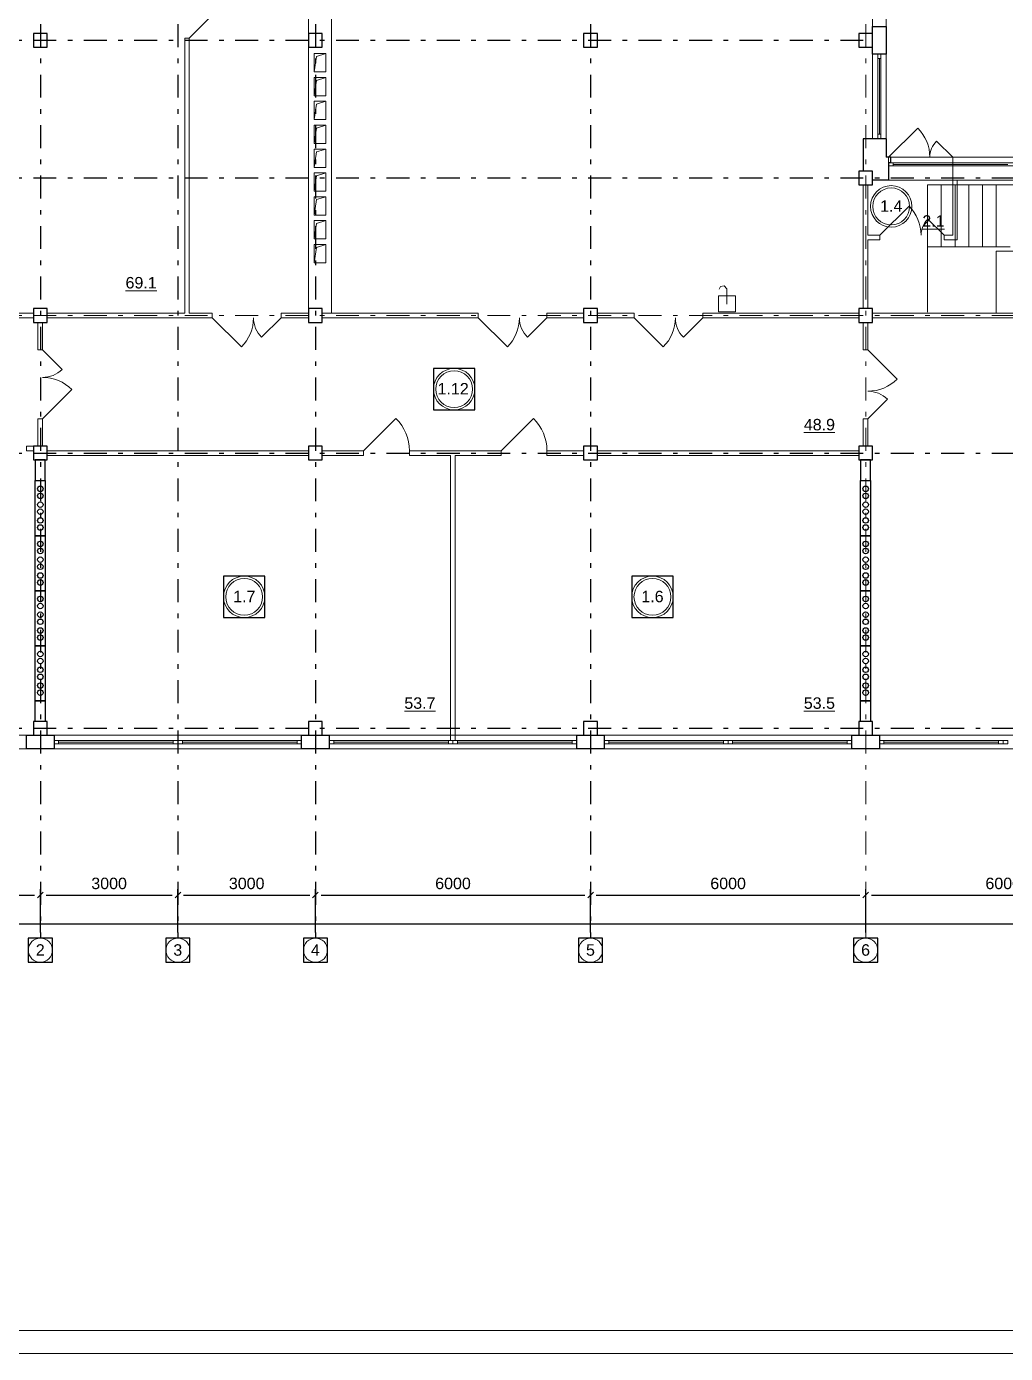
# Model space of a CAD drawing. Header units: metres. Extents: x -5 to 574, y -5 to 79.
# Drawn here: x 302.54 to 323.89, y 0 to 28.93 of the extents above; entities that cross this region are included whole.
import ezdxf
from ezdxf.enums import TextEntityAlignment as Align

# ---------------------------------------------------------------- set-up
doc = ezdxf.new("R2010")
doc.units = ezdxf.units.M
doc.header["$MEASUREMENT"] = 0
doc.linetypes.add('( Dashdot )', pattern=[1.001, 0.5, -0.25, 0.001, -0.25])
doc.linetypes.add('DGN Style 3', pattern=[9.681301, 6.915215, -2.766086])
doc.layers.get('DEFPOINTS').update_dxf_attribs({"lineweight": 0})
doc.layers.add('Level 50', color=7, linetype='Continuous', lineweight=0)
doc.layers.add('YOLO_TABLE', color=1, linetype='Continuous')
doc.styles.add('Standard_0', font='arial.ttf')
doc.styles.add('Style-Arial', font='arial.ttf')
doc.dimstyles.get("Standard").update_dxf_attribs({"dimtxt": 0.00018, "dimasz": 0.00018, "dimexe": 0.0002, "dimexo": 0.0625, "dimgap": 9e-05, "dimtad": 0, "dimtih": 1, "dimtoh": 1, "dimdec": 4, "dimlfac": 1000, "dimzin": 0, "dimdsep": 46, "dimtxsty": 'Standard_0', "dimcen": 9e-05, "dimadec": 0, "dimazin": 0, "dimtfac": 1, "dimtdec": 4, "dimtofl": 0, "dimtmove": 0, "dimatfit": 0, "dimfxl": 0.01, "dimfxlon": 1, "dimtolj": 1, "dimtzin": 0, "dimarcsym": 0})

# ---------------------------------------------------------------- blocks, each defined once
blk = doc.blocks.new('*U29')
at = {"color": 7, "linetype": 'Continuous', "lineweight": 0, "flags": 128}
blk.add_lwpolyline([(42.05, 29.7), (42.05, -29.7), (-42.05, -29.7), (-42.05, 29.7), (42.05, 29.7)], close=True, dxfattribs=at)
at = {"layer": 'Level 50', "color": 7, "linetype": 'Continuous', "lineweight": 13}
blk.add_line((41.55, -29.2), (-41.25, -29.2), dxfattribs=at)
blk = doc.blocks.new('_Oblique-1')
at = {"color": 0, "linetype": 'ByBlock', "lineweight": -2}
blk.add_line((0.5, 0.5), (-0.5, -0.5), dxfattribs=at)
blk = doc.blocks.new('*D254')
at = {"color": 0, "linetype": 'Continuous', "lineweight": -2, "transparency": 16777216}
for p, q in [((296.837, 9.181), (296.837, 9.491)), ((296.962, 9.366), (362.712, 9.366)), ((362.837, 9.181), (362.837, 9.491))]:
    blk.add_line(p, q, dxfattribs=at)
at = {"layer": 'DEFPOINTS', "color": 0, "linetype": 'Continuous', "lineweight": 0, "transparency": 16777216}
for p in [(362.837, 9.366), (296.837, 9.056), (362.837, 9.056)]:
    blk.add_point(p, dxfattribs=at)
at = {"color": 0, "linetype": 'Continuous', "lineweight": -2, "transparency": 16777216, "xscale": 0.125, "yscale": 0.125, "zscale": 0.125, "rotation": 180}
blk.add_blockref('_Oblique-1', (296.837, 9.366), dxfattribs=at)
at = {"color": 0, "linetype": 'Continuous', "lineweight": -2, "transparency": 16777216, "xscale": 0.125, "yscale": 0.125, "zscale": 0.125}
blk.add_blockref('_Oblique-1', (362.837, 9.366), dxfattribs=at)
at = {"color": 0, "linetype": 'Continuous', "lineweight": 0, "transparency": 16777216, "insert": (329.837, 9.619), "char_height": 0.25, "attachment_point": 5, "style": 'Style-Arial'}
blk.add_mtext('\\A1;66000', dxfattribs=at)
blk = doc.blocks.new('*D259')
at = {"color": 0, "linetype": 'Continuous', "lineweight": -2, "transparency": 16777216}
for p, q in [((296.837, 9.181), (296.837, 10.119)), ((296.962, 9.994), (302.712, 9.994)), ((302.837, 9.181), (302.837, 10.119))]:
    blk.add_line(p, q, dxfattribs=at)
at = {"layer": 'DEFPOINTS', "color": 0, "linetype": 'Continuous', "lineweight": 0, "transparency": 16777216}
for p in [(302.837, 9.994), (296.837, 9.056), (302.837, 9.056)]:
    blk.add_point(p, dxfattribs=at)
at = {"color": 0, "linetype": 'Continuous', "lineweight": -2, "transparency": 16777216, "xscale": 0.125, "yscale": 0.125, "zscale": 0.125, "rotation": 180}
blk.add_blockref('_Oblique-1', (296.837, 9.994), dxfattribs=at)
at = {"color": 0, "linetype": 'Continuous', "lineweight": -2, "transparency": 16777216, "xscale": 0.125, "yscale": 0.125, "zscale": 0.125}
blk.add_blockref('_Oblique-1', (302.837, 9.994), dxfattribs=at)
at = {"color": 0, "linetype": 'Continuous', "lineweight": 0, "transparency": 16777216, "insert": (299.837, 10.246), "char_height": 0.25, "attachment_point": 5, "style": 'Style-Arial'}
blk.add_mtext('\\A1;6000', dxfattribs=at)
blk = doc.blocks.new('*D601')
at = {"color": 0, "linetype": 'Continuous', "lineweight": -2, "transparency": 16777216}
for p, q in [((302.837, 9.181), (302.837, 10.119)), ((302.962, 9.994), (305.712, 9.994)), ((305.837, 9.181), (305.837, 10.119))]:
    blk.add_line(p, q, dxfattribs=at)
at = {"layer": 'DEFPOINTS', "color": 0, "linetype": 'Continuous', "lineweight": 0, "transparency": 16777216}
for p in [(305.837, 9.994), (302.837, 9.056), (305.837, 9.056)]:
    blk.add_point(p, dxfattribs=at)
at = {"color": 0, "linetype": 'Continuous', "lineweight": -2, "transparency": 16777216, "xscale": 0.125, "yscale": 0.125, "zscale": 0.125, "rotation": 180}
blk.add_blockref('_Oblique-1', (302.837, 9.994), dxfattribs=at)
at = {"color": 0, "linetype": 'Continuous', "lineweight": -2, "transparency": 16777216, "xscale": 0.125, "yscale": 0.125, "zscale": 0.125}
blk.add_blockref('_Oblique-1', (305.837, 9.994), dxfattribs=at)
at = {"color": 0, "linetype": 'Continuous', "lineweight": 0, "transparency": 16777216, "insert": (304.337, 10.246), "char_height": 0.25, "attachment_point": 5, "style": 'Style-Arial'}
blk.add_mtext('\\A1;3000', dxfattribs=at)
blk = doc.blocks.new('*D602')
at = {"color": 0, "linetype": 'Continuous', "lineweight": -2, "transparency": 16777216}
for p, q in [((305.837, 9.181), (305.837, 10.119)), ((305.962, 9.994), (308.712, 9.994)), ((308.837, 9.181), (308.837, 10.119))]:
    blk.add_line(p, q, dxfattribs=at)
at = {"layer": 'DEFPOINTS', "color": 0, "linetype": 'Continuous', "lineweight": 0, "transparency": 16777216}
for p in [(308.837, 9.994), (305.837, 9.056), (308.837, 9.056)]:
    blk.add_point(p, dxfattribs=at)
at = {"color": 0, "linetype": 'Continuous', "lineweight": -2, "transparency": 16777216, "xscale": 0.125, "yscale": 0.125, "zscale": 0.125, "rotation": 180}
blk.add_blockref('_Oblique-1', (305.837, 9.994), dxfattribs=at)
at = {"color": 0, "linetype": 'Continuous', "lineweight": -2, "transparency": 16777216, "xscale": 0.125, "yscale": 0.125, "zscale": 0.125}
blk.add_blockref('_Oblique-1', (308.837, 9.994), dxfattribs=at)
at = {"color": 0, "linetype": 'Continuous', "lineweight": 0, "transparency": 16777216, "insert": (307.337, 10.246), "char_height": 0.25, "attachment_point": 5, "style": 'Style-Arial'}
blk.add_mtext('\\A1;3000', dxfattribs=at)
blk = doc.blocks.new('*D603')
at = {"color": 0, "linetype": 'Continuous', "lineweight": -2, "transparency": 16777216}
for p, q in [((308.837, 9.181), (308.837, 10.119)), ((308.962, 9.994), (314.712, 9.994)), ((314.837, 9.181), (314.837, 10.119))]:
    blk.add_line(p, q, dxfattribs=at)
at = {"layer": 'DEFPOINTS', "color": 0, "linetype": 'Continuous', "lineweight": 0, "transparency": 16777216}
for p in [(314.837, 9.994), (308.837, 9.056), (314.837, 9.056)]:
    blk.add_point(p, dxfattribs=at)
at = {"color": 0, "linetype": 'Continuous', "lineweight": -2, "transparency": 16777216, "xscale": 0.125, "yscale": 0.125, "zscale": 0.125, "rotation": 180}
blk.add_blockref('_Oblique-1', (308.837, 9.994), dxfattribs=at)
at = {"color": 0, "linetype": 'Continuous', "lineweight": -2, "transparency": 16777216, "xscale": 0.125, "yscale": 0.125, "zscale": 0.125}
blk.add_blockref('_Oblique-1', (314.837, 9.994), dxfattribs=at)
at = {"color": 0, "linetype": 'Continuous', "lineweight": 0, "transparency": 16777216, "insert": (311.837, 10.246), "char_height": 0.25, "attachment_point": 5, "style": 'Style-Arial'}
blk.add_mtext('\\A1;6000', dxfattribs=at)
blk = doc.blocks.new('*D604')
at = {"color": 0, "linetype": 'Continuous', "lineweight": -2, "transparency": 16777216}
for p, q in [((314.837, 9.181), (314.837, 10.119)), ((314.962, 9.994), (320.712, 9.994)), ((320.837, 9.181), (320.837, 10.119))]:
    blk.add_line(p, q, dxfattribs=at)
at = {"layer": 'DEFPOINTS', "color": 0, "linetype": 'Continuous', "lineweight": 0, "transparency": 16777216}
for p in [(320.837, 9.994), (314.837, 9.056), (320.837, 9.056)]:
    blk.add_point(p, dxfattribs=at)
at = {"color": 0, "linetype": 'Continuous', "lineweight": -2, "transparency": 16777216, "xscale": 0.125, "yscale": 0.125, "zscale": 0.125, "rotation": 180}
blk.add_blockref('_Oblique-1', (314.837, 9.994), dxfattribs=at)
at = {"color": 0, "linetype": 'Continuous', "lineweight": -2, "transparency": 16777216, "xscale": 0.125, "yscale": 0.125, "zscale": 0.125}
blk.add_blockref('_Oblique-1', (320.837, 9.994), dxfattribs=at)
at = {"color": 0, "linetype": 'Continuous', "lineweight": 0, "transparency": 16777216, "insert": (317.837, 10.246), "char_height": 0.25, "attachment_point": 5, "style": 'Style-Arial'}
blk.add_mtext('\\A1;6000', dxfattribs=at)
blk = doc.blocks.new('*D605')
at = {"color": 0, "linetype": 'Continuous', "lineweight": -2, "transparency": 16777216}
for p, q in [((320.837, 9.181), (320.837, 10.119)), ((320.962, 9.994), (326.712, 9.994)), ((326.837, 9.181), (326.837, 10.119))]:
    blk.add_line(p, q, dxfattribs=at)
at = {"layer": 'DEFPOINTS', "color": 0, "linetype": 'Continuous', "lineweight": 0, "transparency": 16777216}
for p in [(326.837, 9.994), (320.837, 9.056), (326.837, 9.056)]:
    blk.add_point(p, dxfattribs=at)
at = {"color": 0, "linetype": 'Continuous', "lineweight": -2, "transparency": 16777216, "xscale": 0.125, "yscale": 0.125, "zscale": 0.125, "rotation": 180}
blk.add_blockref('_Oblique-1', (320.837, 9.994), dxfattribs=at)
at = {"color": 0, "linetype": 'Continuous', "lineweight": -2, "transparency": 16777216, "xscale": 0.125, "yscale": 0.125, "zscale": 0.125}
blk.add_blockref('_Oblique-1', (326.837, 9.994), dxfattribs=at)
at = {"color": 0, "linetype": 'Continuous', "lineweight": 0, "transparency": 16777216, "insert": (323.837, 10.246), "char_height": 0.25, "attachment_point": 5, "style": 'Style-Arial'}
blk.add_mtext('\\A1;6000', dxfattribs=at)

msp = doc.modelspace()

# ---------------------------------------------------------------- linework, layer by layer
at = {"color": 1, "linetype": '( Dashdot )'}
for p, q in [((302.83747176, 57.57893372), (302.83747176, 9.05551876)), ((305.83747176, 57.57893372), (305.83747176, 9.05551876)), ((308.83747176, 57.57893372), (308.83747176, 9.05551876)), ((314.83747176, 57.57893372), (314.83747176, 9.05551876)), ((293.88588385, 28.62893372), (320.83747176, 28.62893372)), ((293.88588385, 25.62893372), (365.78588385, 25.62893372)), ((293.88588385, 19.62893372), (365.78588385, 19.62893372)), ((293.88588385, 13.62893372), (365.78588385, 13.62893372))]:
    msp.add_line(p, q, dxfattribs=at)
at = {"color": 1, "linetype": '( Dashdot )', "lineweight": 0}
for p, q in [((320.83747176, 57.57893372), (320.83747176, 9.05551876)), ((293.88588385, 22.62893372), (365.78588385, 22.62893372))]:
    msp.add_line(p, q, dxfattribs=at)
at = {"color": 7, "linetype": 'Continuous', "lineweight": 13}
for p, q in [((308.68588385, 37.37893372), (308.68588385, 22.47893372)), ((309.18588385, 37.37893372), (309.18588385, 22.67893372)), ((305.98588385, 28.67893372), (306.08588385, 28.67893372)), ((305.98588385, 28.67893372), (305.98588385, 22.67893372)), ((306.08588385, 28.67893372), (306.08588385, 22.67893372)), ((308.80588385, 28.33893372), (309.06588385, 28.33893372)), ((308.80588385, 28.33893372), (308.80588385, 27.93893372)), ((309.06588385, 28.33893372), (309.06588385, 27.93893372)), ((308.80588385, 27.93893372), (309.06588385, 27.93893372)), ((308.80588385, 27.81893372), (309.06588385, 27.81893372)), ((308.80588385, 27.81893372), (308.80588385, 27.41893372)), ((309.06588385, 27.81893372), (309.06588385, 27.41893372)), ((308.80588385, 27.41893372), (309.06588385, 27.41893372)), ((308.80588385, 27.29893372), (309.06588385, 27.29893372)), ((308.80588385, 27.29893372), (308.80588385, 26.89893372)), ((309.06588385, 27.29893372), (309.06588385, 26.89893372)), ((308.80588385, 26.89893372), (309.06588385, 26.89893372)), ((308.80588385, 26.77893372), (309.06588385, 26.77893372)), ((308.80588385, 26.77893372), (308.80588385, 26.37893372)), ((309.06588385, 26.77893372), (309.06588385, 26.37893372)), ((308.80588385, 26.37893372), (309.06588385, 26.37893372)), ((308.80588385, 26.25893372), (309.06588385, 26.25893372)), ((308.80588385, 26.25893372), (308.80588385, 25.85893372)), ((309.06588385, 26.25893372), (309.06588385, 25.85893372)), ((308.80588385, 25.85893372), (309.06588385, 25.85893372)), ((308.80588385, 25.73893372), (309.06588385, 25.73893372)), ((308.80588385, 25.73893372), (308.80588385, 25.33893372)), ((309.06588385, 25.73893372), (309.06588385, 25.33893372)), ((322.73588385, 25.57893372), (322.73588385, 24.37893372)), ((322.83588385, 25.57893372), (322.83588385, 24.27893372)), ((308.80588385, 25.33893372), (309.06588385, 25.33893372)), ((308.80588385, 25.21893372), (309.06588385, 25.21893372)), ((308.80588385, 25.21893372), (308.80588385, 24.81893372)), ((309.06588385, 25.21893372), (309.06588385, 24.81893372)), ((308.80588385, 24.81893372), (309.06588385, 24.81893372)), ((308.80588385, 24.69893372), (309.06588385, 24.69893372)), ((308.80588385, 24.69893372), (308.80588385, 24.29893372)), ((309.06588385, 24.69893372), (309.06588385, 24.29893372)), ((321.14588385, 24.37893372), (320.88588385, 24.37893372)), ((322.73588385, 24.37893372), (322.54588385, 24.37893372)), ((308.80588385, 24.29893372), (309.06588385, 24.29893372)), ((308.80588385, 24.17893372), (309.06588385, 24.17893372)), ((308.80588385, 24.17893372), (308.80588385, 23.77893372)), ((309.06588385, 24.17893372), (309.06588385, 23.77893372)), ((321.14588385, 24.27893372), (320.88588385, 24.27893372)), ((322.83588385, 24.27893372), (322.54588385, 24.27893372)), ((323.68588385, 22.67893372), (323.68588385, 24.02893372)), ((308.80588385, 23.77893372), (309.06588385, 23.77893372)), ((306.58588385, 22.67893372), (306.58588385, 22.57893372)), ((306.58588385, 22.57893372), (307.22227995, 21.94253762)), ((308.08588385, 22.57893372), (307.66161978, 22.15466965)), ((308.08588385, 22.67893372), (308.08588385, 22.57893372)), ((312.38588385, 22.67893372), (312.38588385, 22.57893372)), ((312.38588385, 22.57893372), (313.02227995, 21.94253762)), ((313.88588385, 22.57893372), (313.46161978, 22.15466965)), ((313.88588385, 22.67893372), (313.88588385, 22.57893372)), ((315.78588385, 22.67893372), (315.78588385, 22.57893372)), ((315.78588385, 22.57893372), (316.42227995, 21.94253762)), ((317.28588385, 22.57893372), (316.86161978, 22.15466965)), ((317.28588385, 22.67893372), (317.28588385, 22.57893372)), ((302.88588385, 21.87893372), (302.78588385, 21.87893372)), ((302.88588385, 21.87893372), (303.31014792, 21.45466965)), ((320.88588385, 21.87893372), (320.78588385, 21.87893372)), ((302.88588385, 20.37893372), (303.52227995, 21.01532982)), ((302.88588385, 20.37893372), (302.78588385, 20.37893372)), ((320.88588385, 20.37893372), (320.78588385, 20.37893372)), ((309.88588385, 19.67893372), (309.88588385, 19.57893372)), ((310.88588385, 19.67893372), (310.88588385, 19.57893372)), ((312.88588385, 19.67893372), (312.88588385, 19.57893372)), ((313.88588385, 19.67893372), (313.88588385, 19.57893372))]:
    msp.add_line(p, q, dxfattribs=at)
at = {"color": 7, "lineweight": 13}
for p, q in [((306.08588385, 28.67893372), (306.79299063, 29.3860405)), ((321.33588385, 26.07893372), (321.97227995, 26.71532982)), ((322.73588385, 26.07893372), (322.38233046, 26.43248711)), ((321.14588385, 24.37893372), (321.78227995, 25.01532982)), ((322.54588385, 24.37893372), (322.19233046, 24.73248711))]:
    msp.add_line(p, q, dxfattribs=at)
at = {"color": 7, "linetype": 'Continuous', "lineweight": 0}
for p, q in [((321.13588385, 26.57893372), (321.13588385, 28.22893372)), ((326.58588385, 26.07893372), (321.38588385, 26.07893372)), ((321.43588385, 25.92393372), (323.93588385, 25.92393372)), ((326.63588385, 25.57893372), (321.33588385, 25.57893372)), ((323.68588385, 24.80393372), (323.68588385, 25.47893372)), ((305.73588385, 13.32893372), (303.23591457, 13.32673921)), ((308.43588385, 13.32893372), (305.93588385, 13.32893372)), ((311.73588385, 13.32893372), (309.23591457, 13.32673921)), ((314.43588385, 13.32893372), (311.93588385, 13.32893372)), ((317.73588385, 13.32893372), (315.23591457, 13.32673921)), ((320.43588385, 13.32893372), (317.93588385, 13.32893372)), ((323.73588385, 13.32893372), (321.23591457, 13.32673921))]:
    msp.add_line(p, q, dxfattribs=at)
at = {"color": 7, "linetype": 'Continuous', "lineweight": 30}
for p, q in [((321.28588385, 26.47893372), (320.78588385, 26.47893372)), ((320.78588385, 26.47893372), (320.78588385, 25.77893372)), ((321.28588385, 26.47893372), (321.28588385, 26.07893372)), ((321.38588385, 26.07893372), (321.28588385, 26.07893372)), ((321.38588385, 25.95893372), (321.38588385, 26.07893372)), ((321.33588385, 25.95893372), (321.33588385, 25.57893372)), ((321.38588385, 25.95893372), (321.33588385, 25.95893372)), ((321.33588385, 25.57893372), (320.98588385, 25.57893372))]:
    msp.add_line(p, q, dxfattribs=at)
at = {"color": 7, "linetype": 'DGN Style 3', "lineweight": 0}
for p, q in [((321.33588385, 25.57893372), (321.33588385, 26.07893372)), ((322.73588385, 25.57893372), (322.73588385, 26.07893372)), ((322.18588385, 22.69893372), (322.18588385, 25.47893372)), ((323.38588385, 25.47893372), (322.18588385, 25.47893372)), ((322.48588385, 24.12893372), (322.48588385, 25.47893372)), ((322.78588385, 24.12893372), (322.78588385, 25.47893372)), ((323.08588385, 24.12893372), (323.08588385, 25.47893372)), ((323.38588385, 24.12893372), (323.38588385, 25.47893372)), ((323.68588385, 24.80393372), (323.68588385, 24.12893372)), ((323.98588385, 24.12893372), (322.18588385, 24.12893372))]:
    msp.add_line(p, q, dxfattribs=at)
at = {"color": 7, "linetype": 'Continuous', "lineweight": 13, "extrusion": (0, 0, -1)}
for p, q in [((320.88588385, 21.87893372), (321.52227995, 21.24253762)), ((320.88588385, 20.37893372), (321.31014792, 20.80319779))]:
    msp.add_line(p, q, dxfattribs=at)
at = {"color": 7, "lineweight": 13, "extrusion": (0, 0, -1)}
for p, q in [((309.88588385, 19.67893372), (310.59299063, 20.3860405)), ((312.88588385, 19.67893372), (313.59299063, 20.3860405))]:
    msp.add_line(p, q, dxfattribs=at)
at = {"color": 7, "linetype": 'Continuous', "lineweight": 0, "flags": 128}
for points in [[(320.98588385, 28.92893372), (320.98588385, 34.32893372), (321.28588385, 34.32893372), (321.28588385, 28.92893372), (320.98588385, 28.92893372)], [(321.28588385, 28.32893372), (321.28588385, 26.47893372), (320.98588385, 26.47893372), (320.98588385, 28.32893372), (321.28588385, 28.32893372)], [(321.10088385, 28.22893372), (321.17088385, 28.22893372), (321.17088385, 26.57893372), (321.10088385, 26.57893372), (321.10088385, 28.22893372)], [(326.63588385, 25.95893372), (326.63588385, 25.88893372), (321.43588385, 25.88893372), (321.43588385, 25.95893372), (326.63588385, 25.95893372)], [(297.13588385, 13.47893372), (302.53588385, 13.47893372), (302.53588385, 13.17893372), (297.13588385, 13.17893372), (297.13588385, 13.47893372)], [(303.13588385, 13.47893372), (308.53588385, 13.47893372), (308.53588385, 13.17893372), (303.13588385, 13.17893372), (303.13588385, 13.47893372)], [(303.23588385, 13.36173918), (305.73588385, 13.36393372), (305.7359453, 13.29393377), (303.2359453, 13.29173923), (303.23588385, 13.36173918)], [(305.93588385, 13.36393372), (308.43588385, 13.36393372), (308.43588385, 13.29393372), (305.93588385, 13.29393372), (305.93588385, 13.36393372)], [(309.13588385, 13.47893372), (314.53588385, 13.47893372), (314.53588385, 13.17893372), (309.13588385, 13.17893372), (309.13588385, 13.47893372)], [(309.23588385, 13.36173918), (311.73588385, 13.36393372), (311.7359453, 13.29393377), (309.2359453, 13.29173923), (309.23588385, 13.36173918)], [(311.93588385, 13.36393372), (314.43588385, 13.36393372), (314.43588385, 13.29393372), (311.93588385, 13.29393372), (311.93588385, 13.36393372)], [(315.13588385, 13.47893372), (320.53588385, 13.47893372), (320.53588385, 13.17893372), (315.13588385, 13.17893372), (315.13588385, 13.47893372)], [(315.23588385, 13.36173918), (317.73588385, 13.36393372), (317.7359453, 13.29393377), (315.2359453, 13.29173923), (315.23588385, 13.36173918)], [(317.93588385, 13.36393372), (320.43588385, 13.36393372), (320.43588385, 13.29393372), (317.93588385, 13.29393372), (317.93588385, 13.36393372)], [(321.13588385, 13.47893372), (326.53588385, 13.47893372), (326.53588385, 13.17893372), (321.13588385, 13.17893372), (321.13588385, 13.47893372)], [(321.23588385, 13.36173918), (323.73588385, 13.36393372), (323.7359453, 13.29393377), (321.2359453, 13.29173923), (321.23588385, 13.36173918)]]:
    msp.add_lwpolyline(points, close=True, dxfattribs=at)
at = {"color": 7, "linetype": 'Continuous', "lineweight": 30, "flags": 128}
for points in [[(302.68588385, 28.77893372), (302.68588385, 28.47893372), (302.98588385, 28.47893372), (302.98588385, 28.77893372), (302.68588385, 28.77893372)], [(308.68588385, 28.77893372), (308.68588385, 28.47893372), (308.98588385, 28.47893372), (308.98588385, 28.77893372), (308.68588385, 28.77893372)], [(314.68588385, 28.77893372), (314.68588385, 28.47893372), (314.98588385, 28.47893372), (314.98588385, 28.77893372), (314.68588385, 28.77893372)], [(320.68588385, 28.77893372), (320.68588385, 28.47893372), (320.98588385, 28.47893372), (320.98588385, 28.77893372), (320.68588385, 28.77893372)], [(320.98588385, 28.32893372), (320.98588385, 28.92893372), (321.28588385, 28.92893372), (321.28588385, 28.32893372), (320.98588385, 28.32893372)], [(320.68588385, 25.77893372), (320.68588385, 25.47893372), (320.98588385, 25.47893372), (320.98588385, 25.77893372), (320.68588385, 25.77893372)], [(302.68588385, 22.77893372), (302.68588385, 22.47893372), (302.98588385, 22.47893372), (302.98588385, 22.77893372), (302.68588385, 22.77893372)], [(308.68588385, 22.77893372), (308.68588385, 22.47893372), (308.98588385, 22.47893372), (308.98588385, 22.77893372), (308.68588385, 22.77893372)], [(314.68588385, 22.77893372), (314.68588385, 22.47893372), (314.98588385, 22.47893372), (314.98588385, 22.77893372), (314.68588385, 22.77893372)], [(320.68588385, 22.77893372), (320.68588385, 22.47893372), (320.98588385, 22.47893372), (320.98588385, 22.77893372), (320.68588385, 22.77893372)], [(302.68588385, 19.77893372), (302.68588385, 19.47893372), (302.98588385, 19.47893372), (302.98588385, 19.77893372), (302.68588385, 19.77893372)], [(308.68588385, 19.77893372), (308.68588385, 19.47893372), (308.98588385, 19.47893372), (308.98588385, 19.77893372), (308.68588385, 19.77893372)], [(314.68588385, 19.77893372), (314.68588385, 19.47893372), (314.98588385, 19.47893372), (314.98588385, 19.77893372), (314.68588385, 19.77893372)], [(320.68588385, 19.77893372), (320.68588385, 19.47893372), (320.98588385, 19.47893372), (320.98588385, 19.77893372), (320.68588385, 19.77893372)], [(302.72588385, 19.02893372), (302.94588385, 19.02893372), (302.94588385, 19.47893372), (302.72588385, 19.47893372), (302.72588385, 19.02893372)], [(320.72588385, 19.02893372), (320.94588385, 19.02893372), (320.94588385, 19.47893372), (320.72588385, 19.47893372), (320.72588385, 19.02893372)], [(302.72588385, 17.82893372), (302.72588385, 19.02893372), (302.94588385, 19.02893372), (302.94588385, 17.82893372), (302.72588385, 17.82893372)], [(320.72588385, 17.82893372), (320.72588385, 19.02893372), (320.94588385, 19.02893372), (320.94588385, 17.82893372), (320.72588385, 17.82893372)], [(302.72588385, 16.62893372), (302.72588385, 17.82893372), (302.94588385, 17.82893372), (302.94588385, 16.62893372), (302.72588385, 16.62893372)], [(320.72588385, 16.62893372), (320.72588385, 17.82893372), (320.94588385, 17.82893372), (320.94588385, 16.62893372), (320.72588385, 16.62893372)], [(302.72588385, 15.42893372), (302.72588385, 16.62893372), (302.94588385, 16.62893372), (302.94588385, 15.42893372), (302.72588385, 15.42893372)], [(320.72588385, 15.42893372), (320.72588385, 16.62893372), (320.94588385, 16.62893372), (320.94588385, 15.42893372), (320.72588385, 15.42893372)], [(302.72588385, 14.22893372), (302.72588385, 15.42893372), (302.94588385, 15.42893372), (302.94588385, 14.22893372), (302.72588385, 14.22893372)], [(320.72588385, 14.22893372), (320.72588385, 15.42893372), (320.94588385, 15.42893372), (320.94588385, 14.22893372), (320.72588385, 14.22893372)], [(302.72588385, 14.22893372), (302.94588385, 14.22893372), (302.94588385, 13.77893372), (302.72588385, 13.77893372), (302.72588385, 14.22893372)], [(320.72588385, 14.22893372), (320.94588385, 14.22893372), (320.94588385, 13.77893372), (320.72588385, 13.77893372), (320.72588385, 14.22893372)], [(302.68588385, 13.77893372), (302.68588385, 13.47893372), (302.98588385, 13.47893372), (302.98588385, 13.77893372), (302.68588385, 13.77893372)], [(308.68588385, 13.77893372), (308.68588385, 13.47893372), (308.98588385, 13.47893372), (308.98588385, 13.77893372), (308.68588385, 13.77893372)], [(314.68588385, 13.77893372), (314.68588385, 13.47893372), (314.98588385, 13.47893372), (314.98588385, 13.77893372), (314.68588385, 13.77893372)], [(320.68588385, 13.77893372), (320.68588385, 13.47893372), (320.98588385, 13.47893372), (320.98588385, 13.77893372), (320.68588385, 13.77893372)], [(303.13588385, 13.17893372), (302.53588385, 13.17893372), (302.53588385, 13.47893372), (303.13588385, 13.47893372), (303.13588385, 13.17893372)], [(309.13588385, 13.17893372), (308.53588385, 13.17893372), (308.53588385, 13.47893372), (309.13588385, 13.47893372), (309.13588385, 13.17893372)], [(315.13588385, 13.17893372), (314.53588385, 13.17893372), (314.53588385, 13.47893372), (315.13588385, 13.47893372), (315.13588385, 13.17893372)], [(321.13588385, 13.17893372), (320.53588385, 13.17893372), (320.53588385, 13.47893372), (321.13588385, 13.47893372), (321.13588385, 13.17893372)]]:
    msp.add_lwpolyline(points, close=True, dxfattribs=at)
at = {"color": 7, "linetype": 'Continuous', "lineweight": 13, "flags": 128}
for points in [[(309.06588385, 28.33893372), (308.85948563, 28.27453305), (308.80588385, 27.93893372)], [(309.06588385, 27.81893372), (308.85948563, 27.75453305), (308.80588385, 27.41893372)], [(309.06588385, 27.29893372), (308.85948563, 27.23453305), (308.80588385, 26.89893372)], [(309.06588385, 26.77893372), (308.85948563, 26.71453305), (308.80588385, 26.37893372)], [(309.06588385, 26.25893372), (308.85948563, 26.19453305), (308.80588385, 25.85893372)], [(309.06588385, 25.73893372), (308.85948563, 25.67453305), (308.80588385, 25.33893372)], [(320.88588385, 24.27893372), (320.88588385, 22.77893372), (320.78588385, 22.77893372), (320.78588385, 25.47893372), (320.88588385, 25.47893372), (320.88588385, 24.37893372)], [(325.18588385, 25.47893372), (323.38588385, 25.47893372)], [(309.06588385, 25.21893372), (308.85948563, 25.15453305), (308.80588385, 24.81893372)], [(309.06588385, 24.69893372), (308.85948563, 24.63453305), (308.80588385, 24.29893372)], [(321.14588385, 24.37893372), (321.14588385, 24.27893372)], [(322.54588385, 24.37893372), (322.54588385, 24.27893372)], [(309.06588385, 24.17893372), (308.85948563, 24.11453305), (308.80588385, 23.77893372)], [(325.18588385, 24.02893372), (323.68588385, 24.02893372)], [(305.98588385, 22.67893372), (302.98588385, 22.67893372), (302.98588385, 22.57893372), (306.58588385, 22.57893372), (306.58588385, 22.67893372), (306.08588385, 22.67893372)], [(325.28588385, 22.67893372), (320.98588385, 22.67893372), (320.98588385, 22.57893372), (325.28588385, 22.57893372)], [(302.88588385, 21.87893372), (302.88588385, 22.47893372), (302.78588385, 22.47893372), (302.78588385, 21.87893372)], [(320.88588385, 21.87893372), (320.88588385, 22.47893372), (320.78588385, 22.47893372), (320.78588385, 21.87893372)], [(302.78588385, 20.37893372), (302.78588385, 19.77893372), (302.88588385, 19.77893372), (302.88588385, 20.37893372)], [(320.78588385, 20.37893372), (320.78588385, 19.77893372), (320.88588385, 19.77893372), (320.88588385, 20.37893372)], [(309.88588385, 19.57893372), (308.98588385, 19.57893372), (308.98588385, 19.67893372), (309.88588385, 19.67893372)], [(310.88588385, 19.67893372), (312.88588385, 19.67893372)], [(313.88588385, 19.67893372), (314.68588385, 19.67893372), (314.68588385, 19.57893372), (313.88588385, 19.57893372)], [(311.78588385, 19.57893372), (310.88588385, 19.57893372)], [(311.88588385, 19.57893372), (311.88588385, 13.36393372), (311.78588385, 13.36393372), (311.78588385, 19.57893372)], [(312.88588385, 19.57893372), (311.88588385, 19.57893372)]]:
    msp.add_lwpolyline(points, dxfattribs=at)
for points in [[(321.17088385, 28.32893372), (321.17088385, 28.22893372), (321.10088385, 28.22893372), (321.10088385, 28.32893372), (321.17088385, 28.32893372)], [(321.17088385, 26.57893372), (321.17088385, 26.47893372), (321.10088385, 26.47893372), (321.10088385, 26.57893372), (321.17088385, 26.57893372)], [(321.43588385, 25.88893372), (321.33588385, 25.88893372), (321.33588385, 25.95893372), (321.43588385, 25.95893372), (321.43588385, 25.88893372)], [(302.68588385, 22.57893372), (298.83588385, 22.57893372), (298.83588385, 22.67893372), (302.68588385, 22.67893372), (302.68588385, 22.57893372)], [(308.68588385, 22.57893372), (308.08588385, 22.57893372), (308.08588385, 22.67893372), (308.68588385, 22.67893372), (308.68588385, 22.57893372)], [(308.98588385, 22.57893372), (312.38588385, 22.57893372), (312.38588385, 22.67893372), (308.98588385, 22.67893372), (308.98588385, 22.57893372)], [(313.88588385, 22.67893372), (313.88588385, 22.57893372), (314.68588385, 22.57893372), (314.68588385, 22.67893372), (313.88588385, 22.67893372)], [(315.78588385, 22.67893372), (315.78588385, 22.57893372), (314.98588385, 22.57893372), (314.98588385, 22.67893372), (315.78588385, 22.67893372)], [(317.28588385, 22.57893372), (320.68588385, 22.57893372), (320.68588385, 22.67893372), (317.28588385, 22.67893372), (317.28588385, 22.57893372)], [(302.53588385, 19.77893372), (302.53588385, 19.67893372), (302.68588385, 19.67893372), (302.68588385, 19.77893372), (302.53588385, 19.77893372)], [(302.98588385, 19.67893372), (308.68588385, 19.67893372), (308.68588385, 19.57893372), (302.98588385, 19.57893372), (302.98588385, 19.67893372)], [(314.98588385, 19.67893372), (320.68588385, 19.67893372), (320.68588385, 19.57893372), (314.98588385, 19.57893372), (314.98588385, 19.67893372)], [(303.13588385, 13.36173918), (303.23588385, 13.36173918), (303.23588385, 13.29173918), (303.13588385, 13.29173918), (303.13588385, 13.36173918)], [(305.73588385, 13.36393372), (305.83588385, 13.36393372), (305.83588385, 13.29393372), (305.73588385, 13.29393372), (305.73588385, 13.36393372)], [(305.83588385, 13.36393372), (305.93588385, 13.36393372), (305.93588385, 13.29393372), (305.83588385, 13.29393372), (305.83588385, 13.36393372)], [(308.43588385, 13.36393372), (308.53588385, 13.36393372), (308.53588385, 13.29393372), (308.43588385, 13.29393372), (308.43588385, 13.36393372)], [(309.13588385, 13.36173918), (309.23588385, 13.36173918), (309.23588385, 13.29173918), (309.13588385, 13.29173918), (309.13588385, 13.36173918)], [(311.73588385, 13.36393372), (311.83588385, 13.36393372), (311.83588385, 13.29393372), (311.73588385, 13.29393372), (311.73588385, 13.36393372)], [(311.83588385, 13.36393372), (311.93588385, 13.36393372), (311.93588385, 13.29393372), (311.83588385, 13.29393372), (311.83588385, 13.36393372)], [(314.43588385, 13.36393372), (314.53588385, 13.36393372), (314.53588385, 13.29393372), (314.43588385, 13.29393372), (314.43588385, 13.36393372)], [(315.13588385, 13.36173918), (315.23588385, 13.36173918), (315.23588385, 13.29173918), (315.13588385, 13.29173918), (315.13588385, 13.36173918)], [(317.73588385, 13.36393372), (317.83588385, 13.36393372), (317.83588385, 13.29393372), (317.73588385, 13.29393372), (317.73588385, 13.36393372)], [(317.83588385, 13.36393372), (317.93588385, 13.36393372), (317.93588385, 13.29393372), (317.83588385, 13.29393372), (317.83588385, 13.36393372)], [(320.43588385, 13.36393372), (320.53588385, 13.36393372), (320.53588385, 13.29393372), (320.43588385, 13.29393372), (320.43588385, 13.36393372)], [(321.13588385, 13.36173918), (321.23588385, 13.36173918), (321.23588385, 13.29173918), (321.13588385, 13.29173918), (321.13588385, 13.36173918)], [(323.73588385, 13.36393372), (323.83588385, 13.36393372), (323.83588385, 13.29393372), (323.73588385, 13.29393372), (323.73588385, 13.36393372)], [(323.83588385, 13.36393372), (323.93588385, 13.36393372), (323.93588385, 13.29393372), (323.83588385, 13.29393372), (323.83588385, 13.36393372)]]:
    msp.add_lwpolyline(points, close=True, dxfattribs=at)
at = {"color": 252, "lineweight": 13, "flags": 128}
msp.add_lwpolyline([(317.81087573, 22.87958324), (317.81087573, 23.21241203), (317.74877998, 23.2765718), (317.67266262, 23.26053186), (317.63861012, 23.20238707)], dxfattribs=at)
msp.add_lwpolyline([(317.62765573, 22.7113205), (317.9982271, 22.7113205), (317.9982271, 23.05617924), (317.62765573, 23.05617924), (317.62765573, 22.7113205)], close=True, dxfattribs=at)
at = {"color": 7, "linetype": 'Continuous', "lineweight": 13}
for centre, radius in [((321.39389216, 25.00814185), 0.45201344), ((321.39389216, 25.00814185), 0.40201344), ((311.86096868, 21.02415034), 0.45201344), ((311.86096868, 21.02415034), 0.40201344), ((307.28356467, 16.49521831), 0.45201344), ((307.28356467, 16.49521831), 0.40201344), ((316.18593831, 16.49521831), 0.45201344), ((316.18593831, 16.49521831), 0.40201344), ((302.83747176, 8.79216332), 0.26335544), ((305.83747176, 8.79216332), 0.26335544), ((308.83747176, 8.79216332), 0.26335544), ((314.83747176, 8.79216332), 0.26335544), ((320.83747176, 8.79216332), 0.26335544)]:
    msp.add_circle(centre, radius, dxfattribs=at)
at = {"color": 7, "linetype": 'Continuous', "lineweight": 30}
for centre in [(302.83588385, 18.85018515), (320.83588385, 18.85018515), (302.83588385, 18.69659699), (302.83588385, 18.5057278), (320.83588385, 18.69659699), (320.83588385, 18.5057278), (302.83588385, 18.35213964), (320.83588385, 18.35213964), (302.83588385, 18.16127044), (302.83588385, 18.00768229), (320.83588385, 18.16127044), (320.83588385, 18.00768229), (302.83588385, 17.65018515), (320.83588385, 17.65018515), (302.83588385, 17.49659699), (302.83588385, 17.3057278), (320.83588385, 17.49659699), (320.83588385, 17.3057278), (302.83588385, 17.15213964), (320.83588385, 17.15213964), (302.83588385, 16.96127044), (302.83588385, 16.80768229), (320.83588385, 16.96127044), (320.83588385, 16.80768229), (302.83588385, 16.45018515), (320.83588385, 16.45018515), (302.83588385, 16.29659699), (320.83588385, 16.29659699), (302.83588385, 16.1057278), (302.83588385, 15.95213964), (320.83588385, 16.1057278), (320.83588385, 15.95213964), (302.83588385, 15.76127044), (302.83588385, 15.60768229), (320.83588385, 15.76127044), (320.83588385, 15.60768229), (302.83588385, 15.25018515), (302.83588385, 15.09659699), (320.83588385, 15.25018515), (320.83588385, 15.09659699), (302.83588385, 14.9057278), (302.83588385, 14.75213964), (320.83588385, 14.9057278), (320.83588385, 14.75213964), (302.83588385, 14.56127044), (302.83588385, 14.40768229), (320.83588385, 14.56127044), (320.83588385, 14.40768229)]:
    msp.add_circle(centre, 0.06, dxfattribs=at)
at = {"color": 7, "lineweight": 0}
for centre, radius, start, end in [((321.33588385, 26.07893372), 0.9, 0, 45), ((322.73588385, 26.07893372), 0.5, 135, 180), ((321.14588385, 24.37893372), 0.9, 0, 45), ((322.54588385, 24.37893372), 0.5, 135, 180)]:
    msp.add_arc(centre, radius, start, end, dxfattribs=at)
at = {"color": 7, "linetype": 'Continuous', "lineweight": 0}
for centre, radius, start, end in [((306.58588385, 22.57893372), 0.9, 315, 360), ((308.08588385, 22.57893372), 0.6, 180, 225), ((312.38588385, 22.57893372), 0.9, 315, 360), ((313.88588385, 22.57893372), 0.6, 180, 225), ((315.78588385, 22.57893372), 0.9, 315, 360), ((317.28588385, 22.57893372), 0.6, 180, 225), ((302.88588385, 21.87893372), 0.6, 270, 315), ((302.88588385, 20.37893372), 0.9, 45, 90)]:
    msp.add_arc(centre, radius, start, end, dxfattribs=at)
at = {"color": 7, "linetype": 'Continuous', "lineweight": 0, "extrusion": (0, 0, -1)}
for centre, radius, start, end in [((-320.88588385, 21.87893372), 0.9, 225, 270), ((-320.88588385, 20.37893372), 0.6, 90, 135)]:
    msp.add_arc(centre, radius, start, end, dxfattribs=at)
at = {"color": 7, "lineweight": 0, "extrusion": (0, 0, -1)}
for centre in [(-309.88588385, 19.67893372), (-312.88588385, 19.67893372)]:
    msp.add_arc(centre, 1, 135, 180, dxfattribs=at)
at = {"layer": 'YOLO_TABLE'}
for points in [[(311.40895524, 20.57213689), (312.31298213, 20.57213689), (312.31298213, 21.47616378), (311.40895524, 21.47616378)], [(306.83155123, 16.04320487), (307.73557811, 16.04320487), (307.73557811, 16.94723175), (306.83155123, 16.94723175)], [(315.73392487, 16.04320487), (316.63795175, 16.04320487), (316.63795175, 16.94723175), (315.73392487, 16.94723175)], [(302.57411632, 8.52880787), (303.10082721, 8.52880787), (303.10082721, 9.05551876), (302.57411632, 9.05551876)], [(305.57411632, 8.52880787), (306.10082721, 8.52880787), (306.10082721, 9.05551876), (305.57411632, 9.05551876)], [(308.57411632, 8.52880787), (309.10082721, 8.52880787), (309.10082721, 9.05551876), (308.57411632, 9.05551876)], [(314.57411632, 8.52880787), (315.10082721, 8.52880787), (315.10082721, 9.05551876), (314.57411632, 9.05551876)], [(320.57411632, 8.52880787), (321.10082721, 8.52880787), (321.10082721, 9.05551876), (320.57411632, 9.05551876)]]:
    msp.add_lwpolyline(points, close=True, dxfattribs=at)

# ---------------------------------------------------------------- block references
at = {"layer": 'Level 50', "color": 7, "linetype": 'Continuous', "lineweight": 13}
msp.add_blockref('*U29', (329.68745982, 29.69999445), dxfattribs=at)

# ---------------------------------------------------------------- texts
at = {"color": 7, "linetype": 'Continuous', "lineweight": 13, "style": 'Style-Arial'}
for s, p in [('1.4', (321.15233736, 25.14089149)), ('%%u2.1%%U', (322.07296552, 24.81452411)), ('%%u69.1%%U', (304.69468974, 23.46895737)), ('1.12', (311.50029031, 21.15689997)), ('%%u48.9%%U', (319.4880437, 20.3751941)), ('1.7', (307.04200987, 16.62796795)), ('1.6', (315.94438351, 16.62796795)), ('%%u53.7%%U', (310.77574593, 14.30414889)), ('%%u53.5%%U', (319.4880437, 14.30414889))]:
    msp.add_text(s, height=0.25, dxfattribs=at).set_placement(p, align=Align.TOP_LEFT)
at = {"color": 7, "linetype": 'Continuous', "lineweight": 30, "style": 'Style-Arial'}
for s, p in [('2', (302.73777895, 8.92142595)), ('3', (305.73777895, 8.92142595)), ('4', (308.73777895, 8.92142595)), ('5', (314.73777895, 8.92142595)), ('6', (320.73777895, 8.92142595))]:
    msp.add_text(s, height=0.25, dxfattribs=at).set_placement(p, align=Align.TOP_LEFT)

# ---------------------------------------------------------------- dimensions: what is measured, and where the dimension line sits
at = {"color": 5, "linetype": 'Continuous', "lineweight": 0}
for base, p1, p2, picture, middle in [((302.83747176, 9.99357046), (296.83747176, 9.05551876), (302.83747176, 9.05551876), '*D259', (299.83747176, 10.24621371)), ((305.83747176, 9.99357046), (302.83747176, 9.05551876), (305.83747176, 9.05551876), '*D601', (304.33747176, 10.24629898)), ((308.83747176, 9.99357046), (305.83747176, 9.05551876), (308.83747176, 9.05551876), '*D602', (307.33747176, 10.24629898)), ((314.83747176, 9.99357046), (308.83747176, 9.05551876), (314.83747176, 9.05551876), '*D603', (311.83747176, 10.24621371)), ((320.83747176, 9.99357046), (314.83747176, 9.05551876), (320.83747176, 9.05551876), '*D604', (317.83747176, 10.24621371)), ((326.83747176, 9.99357046), (320.83747176, 9.05551876), (326.83747176, 9.05551876), '*D605', (323.83747176, 10.24621371)), ((362.8374717646, 9.3664462328), (296.8374717646, 9.0555187597), (362.8374717646, 9.0555187597), '*D254', (329.8374717646, 9.6190894798))]:
    dim = msp.add_linear_dim(base=base, p1=p1, p2=p2, dimstyle='Standard', override={"dimtxt": 0.25, "dimasz": 0.125, "dimexe": 0.125, "dimexo": 0.125, "dimgap": 0.125, "dimtad": 1, "dimtih": 0, "dimtoh": 0, "dimzin": 11, "dimtxsty": 'Style-Arial', "dimblk": '_Oblique-1', "dimfxlon": 0, "dimfrac": 2, "dimtzin": 11}, dxfattribs=at)
    dim.commit()
    dim.dimension.update_dxf_attribs({"geometry": picture, "text_midpoint": middle})

doc.saveas('drawing.dxf')
